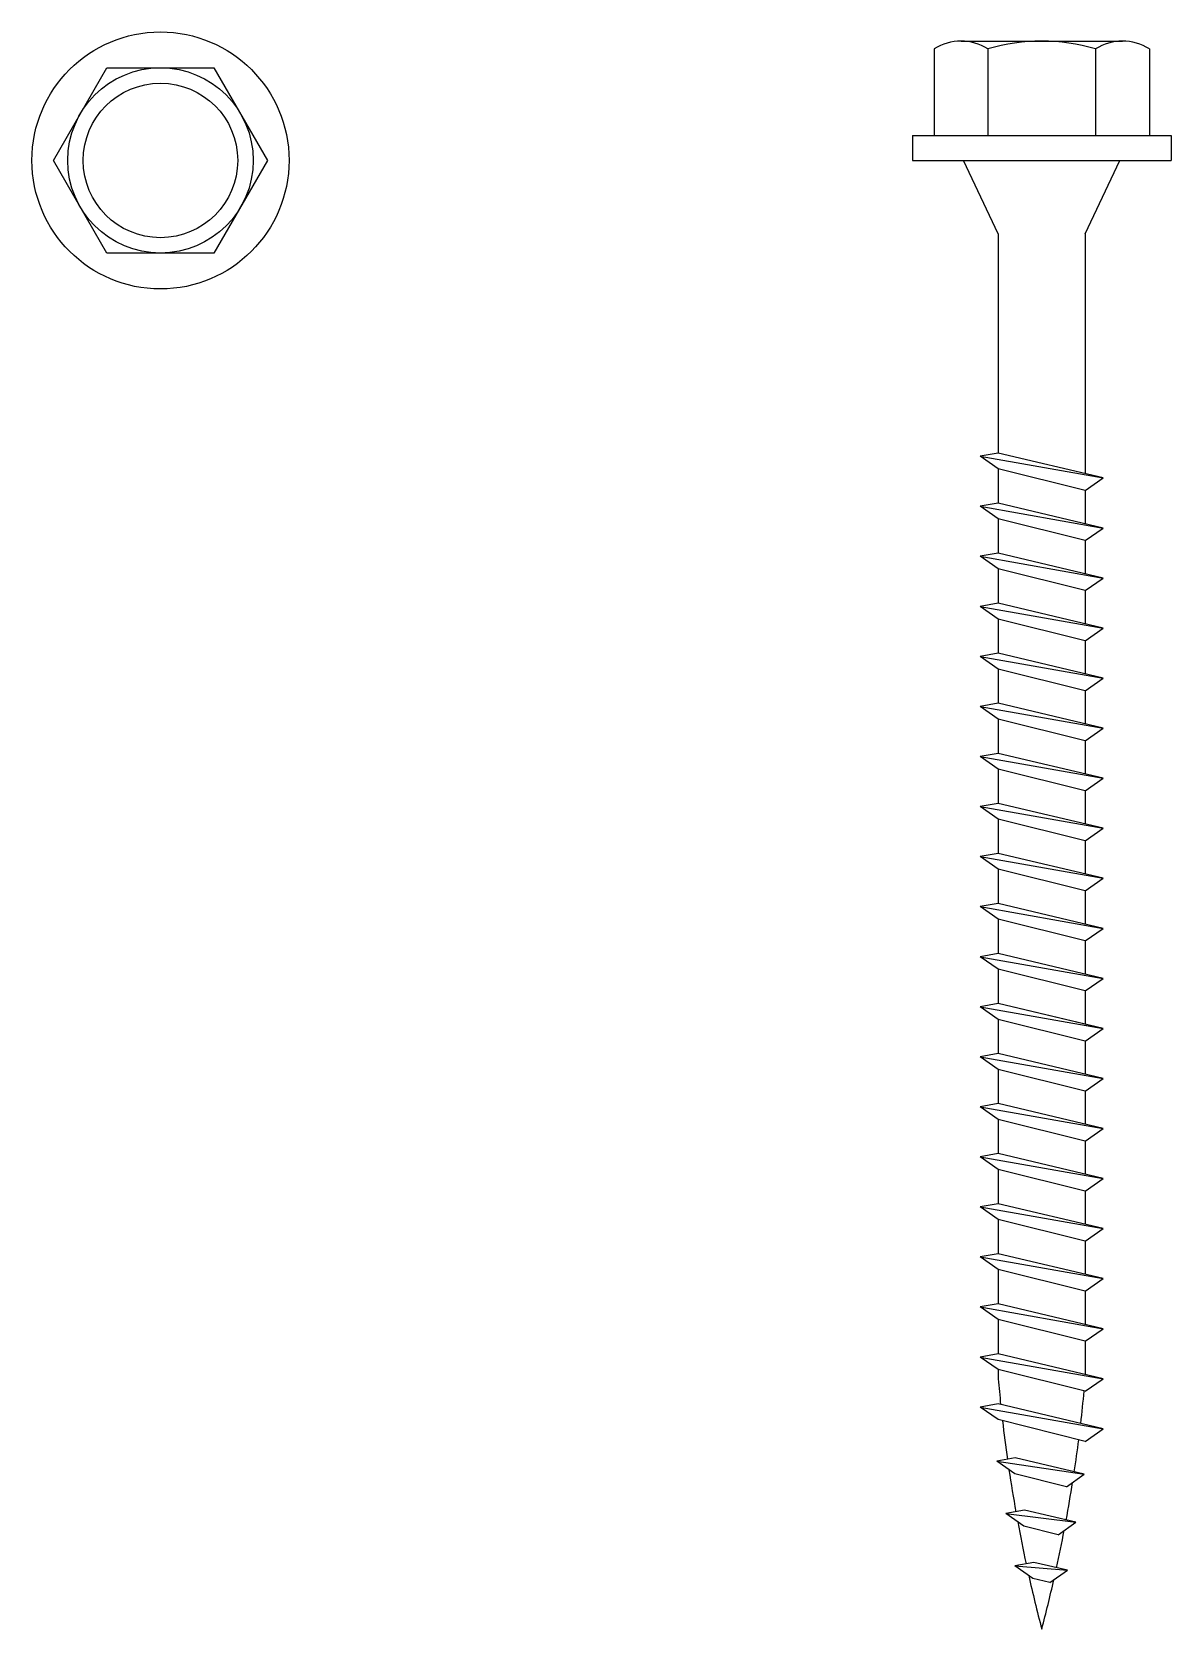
# Model space of a CAD drawing. Header units: inches. Extents: x -2661 to 42767, y -1222 to 9099.
# Drawn here: x 1316.534 to 1318.473, y 1309.937 to 1312.656 of the extents above; entities that cross this region are included whole.
import ezdxf

# ---------------------------------------------------------------- set-up
doc = ezdxf.new("R2010")
doc.units = ezdxf.units.IN
doc.header["$LTSCALE"] = 12
doc.header["$MEASUREMENT"] = 0
doc.layers.add('S-SIMPSON', color=2, linetype='CONTINUOUS')

# ---------------------------------------------------------------- blocks, each defined once
blk = doc.blocks.new('TLOK212')
at = {"layer": 'S-SIMPSON'}
for p, q in [((-0.1374, 0.2031), (0.1374, 0.2031)), ((-0.1833, 0.1899), (-0.1833, 0.0423)), ((-0.0916, 0.1899), (-0.0916, 0.0423)), ((0.0916, 0.1899), (0.0916, 0.0423)), ((0.1833, 0.1899), (0.1833, 0.0423)), ((-0.2201, 0.0423), (0.2201, 0.0423)), ((-0.2201, 0.0423), (-0.2201, 0)), ((0.2201, 0.0423), (0.2201, 0)), ((-0.2201, 0), (0.2201, 0)), ((-0.0741, -0.125), (-0.1331, 0)), ((-0.1323, 0), (0.1323, 0)), ((0.0741, -0.125), (0.1331, 0)), ((-0.0741, -0.125), (-0.0741, -0.4981)), ((0.0741, -0.125), (0.0741, -0.5332)), ((-0.0741, -0.4981), (-0.1048, -0.5036)), ((-0.0741, -0.4981), (-0.1048, -0.5036)), ((-0.0741, -0.4981), (-0.1048, -0.5036)), ((-0.0741, -0.4981), (-0.1048, -0.5036)), ((-0.0741, -0.525), (-0.1048, -0.5036)), ((-0.0741, -0.525), (-0.1048, -0.5036)), ((-0.0741, -0.525), (-0.1048, -0.5036)), ((-0.0741, -0.525), (-0.1048, -0.5036)), ((-0.1048, -0.5036), (0.1048, -0.5405)), ((-0.1048, -0.5036), (0.1048, -0.5405)), ((-0.1048, -0.5036), (0.1048, -0.5405)), ((-0.1048, -0.5036), (0.1048, -0.5405)), ((0.1048, -0.5405), (-0.0741, -0.4981)), ((0.1048, -0.5405), (-0.0741, -0.4981)), ((0.1048, -0.5405), (-0.0741, -0.4981)), ((0.1048, -0.5405), (-0.0741, -0.4981)), ((-0.0741, -0.525), (-0.0741, -0.5833)), ((0.0741, -0.562), (-0.0741, -0.525)), ((0.0741, -0.562), (-0.0741, -0.525)), ((0.0741, -0.562), (-0.0741, -0.525)), ((0.0741, -0.562), (-0.0741, -0.525)), ((0.0741, -0.562), (0.1048, -0.5405)), ((0.0741, -0.562), (0.1048, -0.5405)), ((0.0741, -0.562), (0.1048, -0.5405)), ((0.0741, -0.562), (0.1048, -0.5405)), ((0.0741, -0.562), (0.0741, -0.6184)), ((-0.0741, -0.5833), (-0.1048, -0.5887)), ((-0.0741, -0.5833), (-0.1048, -0.5887)), ((-0.0741, -0.5833), (-0.1048, -0.5887)), ((-0.0741, -0.5833), (-0.1048, -0.5887)), ((-0.0741, -0.5833), (-0.1048, -0.5887)), ((-0.0741, -0.6102), (-0.1048, -0.5887)), ((-0.0741, -0.6102), (-0.1048, -0.5887)), ((-0.0741, -0.6102), (-0.1048, -0.5887)), ((-0.0741, -0.6102), (-0.1048, -0.5887)), ((-0.0741, -0.6102), (-0.1048, -0.5887)), ((-0.1048, -0.5887), (0.1048, -0.6257)), ((-0.1048, -0.5887), (0.1048, -0.6257)), ((-0.1048, -0.5887), (0.1048, -0.6257)), ((-0.1048, -0.5887), (0.1048, -0.6257)), ((-0.1048, -0.5887), (0.1048, -0.6257)), ((0.1048, -0.6257), (-0.0741, -0.5833)), ((0.1048, -0.6257), (-0.0741, -0.5833)), ((0.1048, -0.6257), (-0.0741, -0.5833)), ((0.1048, -0.6257), (-0.0741, -0.5833)), ((0.1048, -0.6257), (-0.0741, -0.5833)), ((-0.0741, -0.6102), (-0.0741, -0.6685)), ((0.0741, -0.6472), (-0.0741, -0.6102)), ((0.0741, -0.6472), (-0.0741, -0.6102)), ((0.0741, -0.6472), (-0.0741, -0.6102)), ((0.0741, -0.6472), (-0.0741, -0.6102)), ((0.0741, -0.6472), (-0.0741, -0.6102)), ((0.0741, -0.6472), (0.1048, -0.6257)), ((0.0741, -0.6472), (0.1048, -0.6257)), ((0.0741, -0.6472), (0.1048, -0.6257)), ((0.0741, -0.6472), (0.1048, -0.6257)), ((0.0741, -0.6472), (0.1048, -0.6257)), ((0.0741, -0.6472), (0.0741, -0.7036)), ((-0.0741, -0.6685), (-0.1048, -0.6739)), ((-0.0741, -0.6685), (-0.1048, -0.6739)), ((-0.0741, -0.6685), (-0.1048, -0.6739)), ((-0.0741, -0.6685), (-0.1048, -0.6739)), ((-0.0741, -0.6954), (-0.1048, -0.6739)), ((-0.0741, -0.6954), (-0.1048, -0.6739)), ((-0.0741, -0.6954), (-0.1048, -0.6739)), ((-0.0741, -0.6954), (-0.1048, -0.6739)), ((-0.1048, -0.6739), (0.1048, -0.7109)), ((-0.1048, -0.6739), (0.1048, -0.7109)), ((-0.1048, -0.6739), (0.1048, -0.7109)), ((-0.1048, -0.6739), (0.1048, -0.7109)), ((0.1048, -0.7109), (-0.0741, -0.6685)), ((0.1048, -0.7109), (-0.0741, -0.6685)), ((0.1048, -0.7109), (-0.0741, -0.6685)), ((0.1048, -0.7109), (-0.0741, -0.6685)), ((-0.0741, -0.6954), (-0.0741, -0.7537)), ((0.0741, -0.7323), (-0.0741, -0.6954)), ((0.0741, -0.7323), (-0.0741, -0.6954)), ((0.0741, -0.7323), (-0.0741, -0.6954)), ((0.0741, -0.7323), (-0.0741, -0.6954)), ((0.0741, -0.7323), (0.1048, -0.7109)), ((0.0741, -0.7323), (0.1048, -0.7109)), ((0.0741, -0.7323), (0.1048, -0.7109)), ((0.0741, -0.7323), (0.1048, -0.7109)), ((0.0741, -0.7323), (0.0741, -0.7888)), ((-0.0741, -0.7537), (-0.1048, -0.7591)), ((-0.0741, -0.7537), (-0.1048, -0.7591)), ((-0.0741, -0.7537), (-0.1048, -0.7591)), ((-0.0741, -0.7537), (-0.1048, -0.7591)), ((-0.0741, -0.7806), (-0.1048, -0.7591)), ((-0.0741, -0.7806), (-0.1048, -0.7591)), ((-0.0741, -0.7806), (-0.1048, -0.7591)), ((-0.0741, -0.7806), (-0.1048, -0.7591)), ((-0.1048, -0.7591), (0.1048, -0.7961)), ((-0.1048, -0.7591), (0.1048, -0.7961)), ((-0.1048, -0.7591), (0.1048, -0.7961)), ((-0.1048, -0.7591), (0.1048, -0.7961)), ((0.1048, -0.7961), (-0.0741, -0.7537)), ((0.1048, -0.7961), (-0.0741, -0.7537)), ((0.1048, -0.7961), (-0.0741, -0.7537)), ((0.1048, -0.7961), (-0.0741, -0.7537)), ((-0.0741, -0.7806), (-0.0741, -0.8389)), ((0.0741, -0.8175), (-0.0741, -0.7806)), ((0.0741, -0.8175), (-0.0741, -0.7806)), ((0.0741, -0.8175), (-0.0741, -0.7806)), ((0.0741, -0.8175), (-0.0741, -0.7806)), ((0.0741, -0.8175), (0.1048, -0.7961)), ((0.0741, -0.8175), (0.1048, -0.7961)), ((0.0741, -0.8175), (0.1048, -0.7961)), ((0.0741, -0.8175), (0.1048, -0.7961)), ((-0.0741, -0.8389), (-0.1048, -0.8443)), ((-0.0741, -0.8389), (-0.1048, -0.8443)), ((-0.0741, -0.8389), (-0.1048, -0.8443)), ((-0.0741, -0.8389), (-0.1048, -0.8443)), ((0.1048, -0.8812), (-0.0741, -0.8389)), ((0.1048, -0.8812), (-0.0741, -0.8389)), ((0.1048, -0.8812), (-0.0741, -0.8389)), ((0.1048, -0.8812), (-0.0741, -0.8389)), ((0.0741, -0.8175), (0.0741, -0.874)), ((-0.0741, -0.8658), (-0.1048, -0.8443)), ((-0.0741, -0.8658), (-0.1048, -0.8443)), ((-0.0741, -0.8658), (-0.1048, -0.8443)), ((-0.0741, -0.8658), (-0.1048, -0.8443)), ((-0.1048, -0.8443), (0.1048, -0.8812)), ((-0.1048, -0.8443), (0.1048, -0.8812)), ((-0.1048, -0.8443), (0.1048, -0.8812)), ((-0.1048, -0.8443), (0.1048, -0.8812)), ((-0.0741, -0.8658), (-0.0741, -0.9241)), ((0.0741, -0.9027), (-0.0741, -0.8658)), ((0.0741, -0.9027), (-0.0741, -0.8658)), ((0.0741, -0.9027), (-0.0741, -0.8658)), ((0.0741, -0.9027), (-0.0741, -0.8658)), ((0.0741, -0.9027), (0.1048, -0.8812)), ((0.0741, -0.9027), (0.1048, -0.8812)), ((0.0741, -0.9027), (0.1048, -0.8812)), ((0.0741, -0.9027), (0.1048, -0.8812)), ((-0.0741, -0.9241), (-0.1048, -0.9295)), ((-0.0741, -0.9241), (-0.1048, -0.9295)), ((0.1048, -0.9664), (-0.0741, -0.9241)), ((0.1048, -0.9664), (-0.0741, -0.9241)), ((0.0741, -0.9027), (0.0741, -0.9592)), ((-0.0741, -0.951), (-0.1048, -0.9295)), ((-0.0741, -0.951), (-0.1048, -0.9295)), ((-0.1048, -0.9295), (0.1048, -0.9664)), ((-0.1048, -0.9295), (0.1048, -0.9664)), ((-0.0741, -0.951), (-0.0741, -1.0093)), ((0.0741, -0.9879), (-0.0741, -0.951)), ((0.0741, -0.9879), (-0.0741, -0.951)), ((0.0741, -0.9879), (0.1048, -0.9664)), ((0.0741, -0.9879), (0.1048, -0.9664)), ((0.0741, -0.9879), (0.0741, -1.0444)), ((-0.0741, -1.0093), (-0.1048, -1.0147)), ((-0.0741, -1.0093), (-0.1048, -1.0147)), ((-0.0741, -1.0361), (-0.1048, -1.0147)), ((-0.0741, -1.0361), (-0.1048, -1.0147)), ((-0.1048, -1.0147), (0.1048, -1.0516)), ((-0.1048, -1.0147), (0.1048, -1.0516)), ((0.1048, -1.0516), (-0.0741, -1.0093)), ((0.1048, -1.0516), (-0.0741, -1.0093)), ((-0.0741, -1.0361), (-0.0741, -1.0944)), ((0.0741, -1.0731), (-0.0741, -1.0361)), ((0.0741, -1.0731), (-0.0741, -1.0361)), ((0.0741, -1.0731), (0.1048, -1.0516)), ((0.0741, -1.0731), (0.1048, -1.0516)), ((0.0741, -1.0731), (0.0741, -1.1295)), ((-0.0741, -1.0944), (-0.1048, -1.0999)), ((-0.0741, -1.1213), (-0.1048, -1.0999)), ((-0.1048, -1.0999), (0.1048, -1.1368)), ((0.1048, -1.1368), (-0.0741, -1.0944)), ((-0.0741, -1.1213), (-0.0741, -1.1796)), ((0.0741, -1.1583), (-0.0741, -1.1213)), ((0.0741, -1.1583), (0.1048, -1.1368)), ((0.0741, -1.1583), (0.0741, -1.2147)), ((-0.0741, -1.1796), (-0.1048, -1.185)), ((-0.0741, -1.1796), (-0.1048, -1.185)), ((-0.0741, -1.1796), (-0.1048, -1.185)), ((-0.0741, -1.1796), (-0.1048, -1.185)), ((-0.0741, -1.2065), (-0.1048, -1.185)), ((-0.0741, -1.2065), (-0.1048, -1.185)), ((-0.0741, -1.2065), (-0.1048, -1.185)), ((-0.0741, -1.2065), (-0.1048, -1.185)), ((-0.1048, -1.185), (0.1048, -1.222)), ((-0.1048, -1.185), (0.1048, -1.222)), ((-0.1048, -1.185), (0.1048, -1.222)), ((-0.1048, -1.185), (0.1048, -1.222)), ((0.1048, -1.222), (-0.0741, -1.1796)), ((0.1048, -1.222), (-0.0741, -1.1796)), ((0.1048, -1.222), (-0.0741, -1.1796)), ((0.1048, -1.222), (-0.0741, -1.1796)), ((-0.0741, -1.2065), (-0.0741, -1.2648)), ((0.0741, -1.2435), (-0.0741, -1.2065)), ((0.0741, -1.2435), (-0.0741, -1.2065)), ((0.0741, -1.2435), (-0.0741, -1.2065)), ((0.0741, -1.2435), (-0.0741, -1.2065)), ((0.0741, -1.2435), (0.1048, -1.222)), ((0.0741, -1.2435), (0.1048, -1.222)), ((0.0741, -1.2435), (0.1048, -1.222)), ((0.0741, -1.2435), (0.1048, -1.222)), ((0.0741, -1.2435), (0.0741, -1.2999)), ((-0.0741, -1.2648), (-0.1048, -1.2702)), ((-0.0741, -1.2648), (-0.1048, -1.2702)), ((-0.0741, -1.2648), (-0.1048, -1.2702)), ((-0.0741, -1.2648), (-0.1048, -1.2702)), ((-0.0741, -1.2917), (-0.1048, -1.2702)), ((-0.0741, -1.2917), (-0.1048, -1.2702)), ((-0.0741, -1.2917), (-0.1048, -1.2702)), ((-0.0741, -1.2917), (-0.1048, -1.2702)), ((-0.1048, -1.2702), (0.1048, -1.3072)), ((-0.1048, -1.2702), (0.1048, -1.3072)), ((-0.1048, -1.2702), (0.1048, -1.3072)), ((-0.1048, -1.2702), (0.1048, -1.3072)), ((0.1048, -1.3072), (-0.0741, -1.2648)), ((0.1048, -1.3072), (-0.0741, -1.2648)), ((0.1048, -1.3072), (-0.0741, -1.2648)), ((0.1048, -1.3072), (-0.0741, -1.2648)), ((-0.0741, -1.2917), (-0.0741, -1.35)), ((0.0741, -1.3286), (-0.0741, -1.2917)), ((0.0741, -1.3286), (-0.0741, -1.2917)), ((0.0741, -1.3286), (-0.0741, -1.2917)), ((0.0741, -1.3286), (-0.0741, -1.2917)), ((0.0741, -1.3286), (0.1048, -1.3072)), ((0.0741, -1.3286), (0.1048, -1.3072)), ((0.0741, -1.3286), (0.1048, -1.3072)), ((0.0741, -1.3286), (0.1048, -1.3072)), ((0.0741, -1.3286), (0.0741, -1.3851)), ((-0.0741, -1.35), (-0.1048, -1.3554)), ((-0.0741, -1.35), (-0.1048, -1.3554)), ((-0.0741, -1.35), (-0.1048, -1.3554)), ((-0.0741, -1.35), (-0.1048, -1.3554)), ((-0.0741, -1.35), (-0.1048, -1.3554)), ((-0.0741, -1.3769), (-0.1048, -1.3554)), ((-0.0741, -1.3769), (-0.1048, -1.3554)), ((-0.0741, -1.3769), (-0.1048, -1.3554)), ((-0.0741, -1.3769), (-0.1048, -1.3554)), ((-0.0741, -1.3769), (-0.1048, -1.3554)), ((-0.1048, -1.3554), (0.1048, -1.3924)), ((-0.1048, -1.3554), (0.1048, -1.3924)), ((-0.1048, -1.3554), (0.1048, -1.3924)), ((-0.1048, -1.3554), (0.1048, -1.3924)), ((-0.1048, -1.3554), (0.1048, -1.3924)), ((0.1048, -1.3924), (-0.0741, -1.35)), ((0.1048, -1.3924), (-0.0741, -1.35)), ((0.1048, -1.3924), (-0.0741, -1.35)), ((0.1048, -1.3924), (-0.0741, -1.35)), ((0.1048, -1.3924), (-0.0741, -1.35)), ((-0.0741, -1.3769), (-0.0741, -1.4352)), ((0.0741, -1.4138), (-0.0741, -1.3769)), ((0.0741, -1.4138), (-0.0741, -1.3769)), ((0.0741, -1.4138), (-0.0741, -1.3769)), ((0.0741, -1.4138), (-0.0741, -1.3769)), ((0.0741, -1.4138), (-0.0741, -1.3769)), ((0.0741, -1.4138), (0.1048, -1.3924)), ((0.0741, -1.4138), (0.1048, -1.3924)), ((0.0741, -1.4138), (0.1048, -1.3924)), ((0.0741, -1.4138), (0.1048, -1.3924)), ((0.0741, -1.4138), (0.1048, -1.3924)), ((-0.0741, -1.4352), (-0.1048, -1.4406)), ((-0.0741, -1.4352), (-0.1048, -1.4406)), ((-0.0741, -1.4352), (-0.1048, -1.4406)), ((-0.0741, -1.4352), (-0.1048, -1.4406)), ((-0.0741, -1.4621), (-0.1048, -1.4406)), ((-0.0741, -1.4621), (-0.1048, -1.4406)), ((-0.0741, -1.4621), (-0.1048, -1.4406)), ((-0.0741, -1.4621), (-0.1048, -1.4406)), ((-0.1048, -1.4406), (0.1048, -1.4775)), ((-0.1048, -1.4406), (0.1048, -1.4775)), ((-0.1048, -1.4406), (0.1048, -1.4775)), ((0.1048, -1.4775), (-0.0741, -1.4352)), ((0.1048, -1.4775), (-0.0741, -1.4352)), ((0.1048, -1.4775), (-0.0741, -1.4352)), ((0.0741, -1.4703), (-0.0741, -1.4352)), ((0.0741, -1.4138), (0.0741, -1.4703)), ((-0.0741, -1.4621), (-0.0741, -1.5204)), ((0.0741, -1.499), (-0.0741, -1.4621)), ((0.0741, -1.499), (-0.0741, -1.4621)), ((0.0741, -1.499), (-0.0741, -1.4621)), ((0.0741, -1.499), (-0.0741, -1.4621)), ((0.0741, -1.4721), (0.1048, -1.4775)), ((0.0741, -1.499), (0.1048, -1.4775)), ((0.0741, -1.499), (0.1048, -1.4775)), ((0.0741, -1.499), (0.1048, -1.4775)), ((0.0741, -1.499), (0.1048, -1.4775)), ((-0.0741, -1.5204), (-0.1048, -1.5258)), ((-0.0741, -1.5204), (-0.1048, -1.5258)), ((-0.0741, -1.5204), (-0.1048, -1.5258)), ((-0.0741, -1.5204), (-0.1048, -1.5258)), ((0.1048, -1.5627), (-0.0741, -1.5204)), ((0.1048, -1.5627), (-0.0741, -1.5204)), ((0.1048, -1.5627), (-0.0741, -1.5204)), ((0.1048, -1.5627), (-0.0741, -1.5204)), ((0.0741, -1.499), (0.0741, -1.5555)), ((-0.0741, -1.5473), (-0.1048, -1.5258)), ((-0.0741, -1.5473), (-0.1048, -1.5258)), ((-0.0741, -1.5473), (-0.1048, -1.5258)), ((-0.0741, -1.5473), (-0.1048, -1.5258)), ((-0.1048, -1.5258), (0.1048, -1.5627)), ((-0.1048, -1.5258), (0.1048, -1.5627)), ((-0.1048, -1.5258), (0.1048, -1.5627)), ((-0.1048, -1.5258), (0.1048, -1.5627)), ((-0.0741, -1.5473), (-0.0741, -1.6056)), ((0.0741, -1.5842), (-0.0741, -1.5473)), ((0.0741, -1.5842), (-0.0741, -1.5473)), ((0.0741, -1.5842), (-0.0741, -1.5473)), ((0.0741, -1.5842), (-0.0741, -1.5473)), ((0.0741, -1.5842), (0.1048, -1.5627)), ((0.0741, -1.5842), (0.1048, -1.5627)), ((0.0741, -1.5842), (0.1048, -1.5627)), ((0.0741, -1.5842), (0.1048, -1.5627)), ((0.0741, -1.5842), (0.0741, -1.6407)), ((-0.0741, -1.6056), (-0.1048, -1.611)), ((-0.0741, -1.6056), (-0.1048, -1.611)), ((-0.0741, -1.6056), (-0.1048, -1.611)), ((-0.0741, -1.6056), (-0.1048, -1.611)), ((-0.0741, -1.6324), (-0.1048, -1.611)), ((-0.0741, -1.6324), (-0.1048, -1.611)), ((-0.0741, -1.6324), (-0.1048, -1.611)), ((-0.0741, -1.6324), (-0.1048, -1.611)), ((-0.1048, -1.611), (0.1048, -1.6479)), ((-0.1048, -1.611), (0.1048, -1.6479)), ((-0.1048, -1.611), (0.1048, -1.6479)), ((-0.1048, -1.611), (0.1048, -1.6479)), ((0.1048, -1.6479), (-0.0741, -1.6056)), ((0.1048, -1.6479), (-0.0741, -1.6056)), ((0.1048, -1.6479), (-0.0741, -1.6056)), ((0.1048, -1.6479), (-0.0741, -1.6056)), ((-0.0741, -1.6324), (-0.0741, -1.6907)), ((0.0741, -1.6694), (-0.0741, -1.6324)), ((0.0741, -1.6694), (-0.0741, -1.6324)), ((0.0741, -1.6694), (-0.0741, -1.6324)), ((0.0741, -1.6694), (-0.0741, -1.6324)), ((0.0741, -1.6694), (0.1048, -1.6479)), ((0.0741, -1.6694), (0.1048, -1.6479)), ((0.0741, -1.6694), (0.1048, -1.6479)), ((0.0741, -1.6694), (0.1048, -1.6479)), ((0.0741, -1.6694), (0.0741, -1.7258)), ((-0.0741, -1.6907), (-0.1048, -1.6961)), ((-0.0741, -1.6907), (-0.1048, -1.6961)), ((-0.0741, -1.7176), (-0.1048, -1.6961)), ((-0.0741, -1.7176), (-0.1048, -1.6961)), ((-0.1048, -1.6961), (0.1048, -1.7331)), ((-0.1048, -1.6961), (0.1048, -1.7331)), ((0.1048, -1.7331), (-0.0741, -1.6907)), ((0.1048, -1.7331), (-0.0741, -1.6907)), ((-0.0741, -1.7176), (-0.0741, -1.7759)), ((0.0741, -1.7546), (-0.0741, -1.7176)), ((0.0741, -1.7546), (-0.0741, -1.7176)), ((0.0741, -1.7546), (0.1048, -1.7331)), ((0.0741, -1.7546), (0.1048, -1.7331)), ((0.0741, -1.7546), (0.0741, -1.811)), ((-0.0741, -1.7759), (-0.1048, -1.7813)), ((-0.0741, -1.7759), (-0.1048, -1.7813)), ((-0.0741, -1.8028), (-0.1048, -1.7813)), ((-0.0741, -1.8028), (-0.1048, -1.7813)), ((-0.1048, -1.7813), (0.1048, -1.8183)), ((-0.1048, -1.7813), (0.1048, -1.8183)), ((0.1048, -1.8183), (-0.0741, -1.7759)), ((0.1048, -1.8183), (-0.0741, -1.7759)), ((-0.0741, -1.8028), (-0.0741, -1.8611)), ((0.0741, -1.8398), (-0.0741, -1.8028)), ((0.0741, -1.8398), (-0.0741, -1.8028)), ((0.0741, -1.8398), (0.1048, -1.8183)), ((0.0741, -1.8398), (0.1048, -1.8183)), ((0.0741, -1.8398), (0.0741, -1.8962)), ((-0.0741, -1.8611), (-0.1048, -1.8665)), ((-0.0741, -1.888), (-0.1048, -1.8665)), ((-0.1048, -1.8665), (0.1048, -1.9035)), ((0.1048, -1.9035), (-0.0741, -1.8611)), ((-0.0741, -1.888), (-0.0741, -1.9463)), ((0.0741, -1.9249), (-0.0741, -1.888)), ((0.0741, -1.9249), (0.1048, -1.9035)), ((0.0741, -1.9249), (0.0741, -1.9814)), ((-0.0741, -1.9463), (-0.1048, -1.9517)), ((-0.0741, -1.9732), (-0.1048, -1.9517)), ((-0.1048, -1.9517), (0.1048, -1.9887)), ((0.1048, -1.9887), (-0.0741, -1.9463)), ((-0.0741, -1.9732), (-0.0741, -2.0315)), ((0.0741, -2.0101), (-0.0741, -1.9732)), ((0.0741, -2.0101), (0.1048, -1.9887)), ((0.0741, -2.0101), (0.0741, -2.0666)), ((-0.0741, -2.0315), (-0.1048, -2.0369)), ((-0.0741, -2.0584), (-0.1048, -2.0369)), ((-0.1048, -2.0369), (0.1048, -2.0738)), ((0.1048, -2.0738), (-0.0741, -2.0315)), ((-0.0741, -2.0584), (-0.0741, -2.0741)), ((0.0741, -2.0953), (-0.0741, -2.0584)), ((0.0741, -2.0953), (0.1048, -2.0738)), ((-0.0741, -2.1167), (-0.1048, -2.1221)), ((0.1048, -2.159), (-0.0741, -2.1167)), ((-0.0741, -2.1435), (-0.1048, -2.1221)), ((-0.1048, -2.1221), (0.1048, -2.159)), ((0.0741, -2.1805), (-0.0741, -2.1435)), ((0.0741, -2.1805), (0.1048, -2.159)), ((-0.0451, -2.2087), (-0.0766, -2.2143)), ((-0.046, -2.2357), (-0.0766, -2.2143)), ((-0.0766, -2.2143), (0.0724, -2.2365)), ((0.0724, -2.2365), (-0.0451, -2.2087)), ((0.0422, -2.2577), (-0.046, -2.2357)), ((0.0422, -2.2577), (0.0724, -2.2365)), ((-0.0292, -2.2977), (-0.0612, -2.3033)), ((-0.0305, -2.3248), (-0.0612, -2.3033)), ((-0.0611, -2.3033), (0.0581, -2.3183)), ((0.0581, -2.3183), (-0.0292, -2.2977)), ((0.0281, -2.3394), (-0.0305, -2.3248)), ((0.0281, -2.3394), (0.0581, -2.3183)), ((-0.0136, -2.3866), (-0.0457, -2.3923)), ((-0.015, -2.4138), (-0.0457, -2.3923)), ((-0.0457, -2.3923), (0.0437, -2.4)), ((0.0437, -2.4), (-0.0136, -2.3866)), ((0.0138, -2.421), (-0.015, -2.4138)), ((0.0137, -2.421), (0.0437, -2.4))]:
    blk.add_line(p, q, dxfattribs=at)
for centre, radius, start, end in [((-0.1374, 0.1172), 0.086, 57.7958, 122.2042), ((0, -0.1209), 0.324, 73.5736, 106.4264), ((0.1374, 0.1172), 0.086, 57.7958, 122.2042), ((2.4522, -1.8539), 2.5359, 184.9808, 185.97), ((-2.4522, -1.8539), 2.5359, 353.2964, 354.5481), ((2.4522, -1.8539), 2.5359, 186.5995, 188.0964), ((-2.4522, -1.8539), 2.5359, 351.4143, 352.6639), ((2.4522, -1.8539), 2.5359, 188.5029, 190.1389), ((-2.4522, -1.8539), 2.5359, 349.5372, 351.0028), ((2.4522, -1.8539), 2.5359, 190.5327, 192.1798), ((-2.4522, -1.8539), 2.5359, 347.6645, 349.1255), ((2.4522, -1.8539), 2.5359, 192.6368, 194.7605), ((-2.4522, -1.8539), 2.5359, 345.2395, 347.1882)]:
    blk.add_arc(centre, radius, start, end, dxfattribs=at)
blk = doc.blocks.new('TLOK')
at = {"layer": 'S-SIMPSON'}
for p, q in [((-0.1822, 0), (-0.0911, 0.1578)), ((-0.0911, 0.1578), (0.0911, 0.1578)), ((0.0911, 0.1578), (0.1822, 0)), ((-0.0911, -0.1578), (-0.1822, 0)), ((0.1822, 0), (0.0911, -0.1578)), ((0.0911, -0.1578), (-0.0911, -0.1578))]:
    blk.add_line(p, q, dxfattribs=at)
for radius in [0.2188, 0.1578, 0.1315]:
    blk.add_circle((0, 0), radius, dxfattribs=at)

msp = doc.modelspace()

# ---------------------------------------------------------------- block references
at = {"layer": 'S-SIMPSON'}
for name, p in [('TLOK', (1316.75278, 1312.43746)), ('TLOK212', (1318.25278, 1312.43746))]:
    msp.add_blockref(name, p, dxfattribs=at)

doc.saveas('drawing.dxf')
